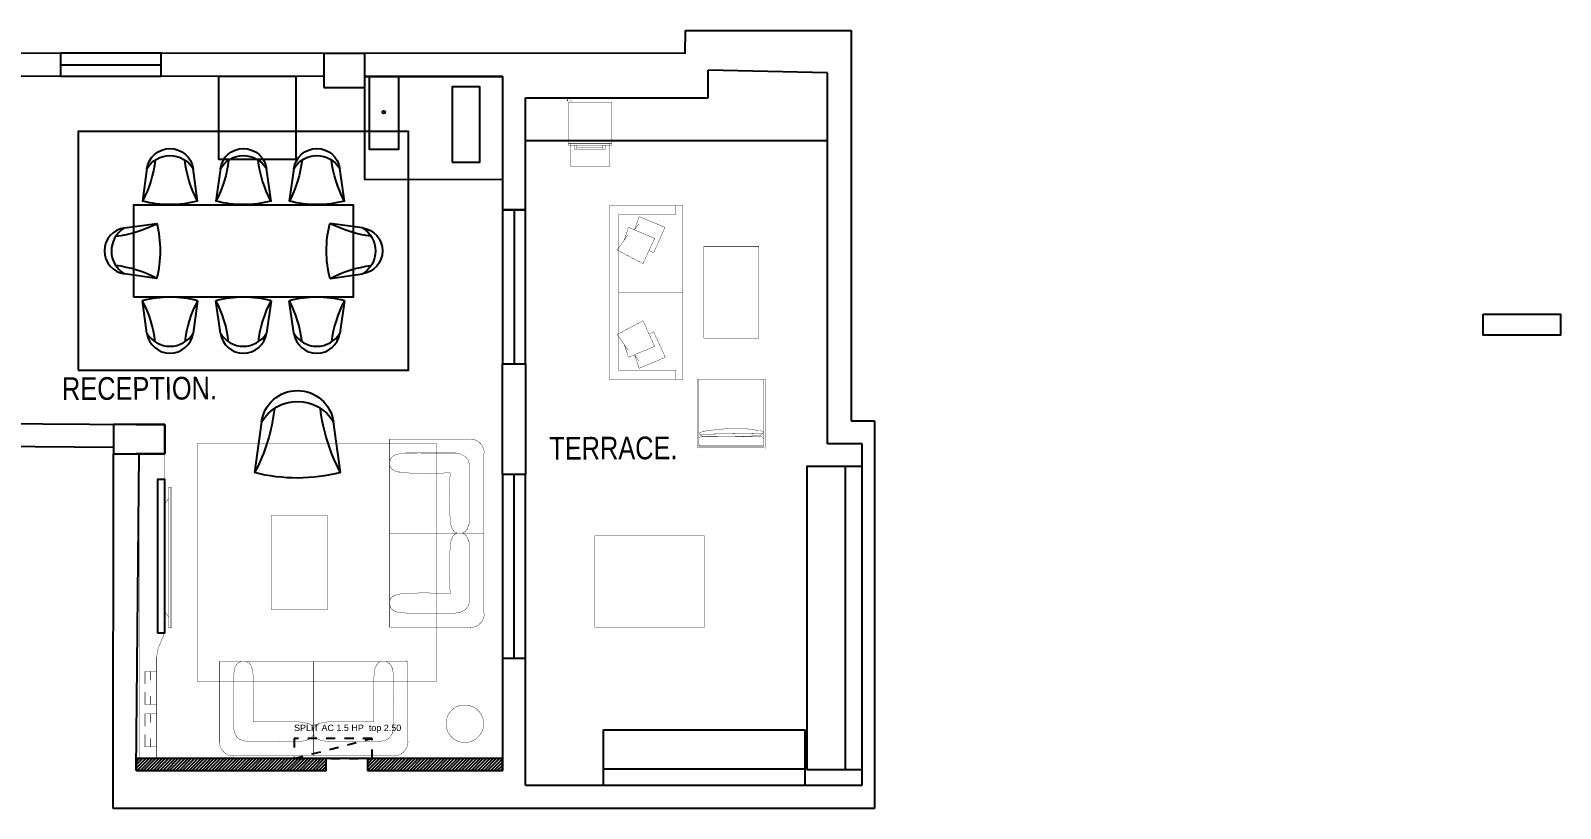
# Model space of a CAD drawing. Header units: metres. Extents: x 190.7 to 223.2, y -121.3 to -111.6.
# Drawn here: x 206.49 to 223.15, y -120.09 to -111.61 of the extents above; entities that cross this region are included whole.
import ezdxf

# ---------------------------------------------------------------- set-up
doc = ezdxf.new("R2010")
doc.units = ezdxf.units.M
doc.header["$LTSCALE"] = 0.4
doc.header["$MEASUREMENT"] = 0
doc.linetypes.add('DASHED2', pattern=[0.375, 0.25, -0.125])
for name, color, linetype in [('1wall', 1, 'Continuous'), ('2furni', 3, 'Continuous'), ('_DIM', 2, 'Continuous'), ('ISLAK', 6, 'Continuous'), ('Windows', 4, 'Continuous')]:
    doc.layers.add(name, color=color, linetype=linetype)
doc.styles.add('HELV', font='HELV')

# ---------------------------------------------------------------- blocks, each defined once
blk = doc.blocks.new('CHAIR1')
for p, q in [((-393, -750), (-329, -287)), ((329, -286), (394, -750))]:
    blk.add_line(p, q)
for centre, radius, start, end in [((0, -332), 332, 7.9072, 172.1612), ((0, -483), 383, 30.9021, 149.1663), ((-1856, 27), 1657, 332.0394, 353.4161), ((1857, 27), 1657, 186.5839, 207.9606), ((0, 770), 1570, 255.502, 284.498)]:
    blk.add_arc(centre, radius, start, end)
blk = doc.blocks.new('sssss')
at = {"layer": '2furni', "const_width": 0.00409}
for points in [[(87.092, 111.489), (87.08, 111.494)], [(87.092, 111.497), (87.084, 111.497)], [(87.092, 111.485), (87.084, 111.485)], [(87.092, 111.482), (87.092, 111.502)], [(87.101, 111.473), (87.57, 111.473)], [(87.101, 111.002), (87.101, 111.473)], [(87.142, 111.473), (87.132, 111.484), (87.125, 111.487), (87.115, 111.489)], [(87.57, 111.473), (87.57, 111.002)], [(87.57, 111.023), (87.101, 111.023)], [(87.122, 111.002), (87.122, 111.023)], [(87.55, 111.023), (87.55, 111.002)], [(87.57, 111.002), (87.101, 111.002)], [(87.122, 111.002), (87.122, 110.772)], [(87.55, 111.002), (87.55, 110.772), (87.122, 110.772)], [(87.163, 110.961), (87.163, 111.002)], [(87.508, 110.961), (87.163, 110.961)], [(87.19, 110.961), (87.19, 111.002)], [(87.476, 110.982), (87.19, 110.982)], [(87.476, 110.961), (87.476, 111.002)], [(87.508, 110.961), (87.508, 111.002)]]:
    blk.add_lwpolyline(points, dxfattribs=at)
blk = doc.blocks.new('2')
at = {"layer": '2furni', "const_width": 0.00398}
for points in [[(229.565, -131.525), (228.767, -131.525), (228.767, -129.63), (229.565, -129.63), (229.565, -131.525)], [(229.489, -129.63), (229.489, -129.727), (228.867, -129.727), (228.867, -131.424), (229.489, -131.424), (229.489, -131.525)], [(229.04, -129.894), (229.088, -129.828)], [(229.091, -129.751), (229.043, -129.888)], [(229.249, -130.144), (229.372, -129.868), (229.091, -129.751)], [(228.851, -130.115), (228.971, -129.948)], [(228.974, -129.868), (228.928, -130.008)], [(229.132, -130.264), (229.26, -129.988), (228.974, -129.868)], [(229.132, -130.264), (228.851, -130.115)], [(229.249, -130.144), (229.195, -130.12)], [(230.396, -130.075), (230.396, -131.075), (229.794, -131.075), (229.794, -130.075), (230.396, -130.075)], [(229.565, -130.577), (228.867, -130.577)], [(229.132, -130.886), (228.851, -131.035)], [(229.132, -130.886), (229.26, -131.164), (228.974, -131.284)], [(229.249, -131.006), (229.376, -131.284), (229.091, -131.404)], [(229.249, -131.006), (229.2, -131.031)], [(228.851, -131.035), (228.971, -131.207)], [(228.974, -131.284), (228.928, -131.144)], [(229.04, -131.255), (229.088, -131.324)], [(229.091, -131.404), (229.043, -131.264)], [(229.722, -131.525), (229.722, -132.262)], [(230.468, -132.262), (230.468, -131.525), (229.722, -131.525)], [(229.742, -131.525), (229.742, -132.25), (230.447, -132.25)], [(230.468, -131.525), (230.447, -131.525), (230.447, -132.25)], [(229.742, -132.23), (229.742, -132.162)], [(229.759, -132.155), (229.752, -132.157), (229.743, -132.163)], [(229.792, -132.093), (229.779, -132.095), (229.757, -132.103), (229.745, -132.11)], [(229.747, -132.108), (229.745, -132.115), (229.752, -132.122)], [(229.752, -132.128), (229.764, -132.135), (229.79, -132.147), (229.805, -132.152)], [(229.754, -132.122), (230.439, -132.11)], [(229.757, -132.15), (230.432, -132.15)], [(230.396, -132.081), (230.247, -132.061), (230.095, -132.058), (229.942, -132.07), (229.79, -132.09)], [(229.805, -132.147), (230.098, -132.15), (230.392, -132.138)], [(230.396, -132.142), (230.412, -132.132), (230.424, -132.125), (230.434, -132.117)], [(230.444, -132.095), (230.427, -132.088), (230.416, -132.085), (230.404, -132.083)], [(230.452, -132.17), (230.447, -132.162), (230.437, -132.155)], [(230.439, -132.108), (230.444, -132.1)], [(230.447, -132.167), (230.447, -132.23)], [(229.722, -132.265), (229.725, -132.274)], [(229.73, -132.27), (230.459, -132.27)], [(229.745, -132.232), (229.749, -132.242), (229.754, -132.247), (229.76, -132.25)], [(230.427, -132.25), (229.762, -132.25)], [(230.429, -132.25), (230.439, -132.247), (230.444, -132.242), (230.447, -132.237)], [(230.462, -132.275), (230.471, -132.27)]]:
    blk.add_lwpolyline(points, dxfattribs=at)
blk = doc.blocks.new('NC_AC_15')
at = {"linetype": 'DASHED2'}
blk.add_line((-0.425, 0), (0.425, 0.22), dxfattribs=at)
blk.add_lwpolyline([(-0.425, 0), (0.425, 0), (0.425, 0.22), (-0.425, 0.22)], close=True, dxfattribs=at)
at = {"style": 'HELV'}
blk.add_text('SPLIT AC 1.5 HP  top 2.50', height=0.07, dxfattribs=at).set_placement((-0.425, 0.3))

msp = doc.modelspace()

# ---------------------------------------------------------------- hatches: boundary and pattern name
at = {"layer": '1wall'}
h = msp.add_hatch(dxfattribs=at)
h.set_pattern_fill('ANSI31', color=1, scale=0.2)
h.paths.add_polyline_path([(207.637, -119.673), (209.707, -119.673), (209.707, -119.543), (207.638, -119.543)])
h = msp.add_hatch(dxfattribs=at)
h.set_pattern_fill('ANSI31', color=1, scale=0.2)
h.paths.add_polyline_path([(210.157, -119.673), (211.627, -119.673), (211.627, -119.543), (210.157, -119.543)])

# ---------------------------------------------------------------- linework, layer by layer
at = {"layer": '1wall', "color": 1}
for p, q in [((213.619, -111.863), (213.62, -111.613)), ((213.62, -111.613), (215.178, -111.613)), ((215.178, -111.613), (215.428, -111.613)), ((215.428, -111.613), (215.428, -115.863)), ((213.619, -111.863), (205.179, -111.859)), ((210.129, -111.862), (209.679, -111.862)), ((209.679, -111.862), (209.679, -112.232)), ((210.129, -112.232), (210.129, -111.862)), ((209.679, -112.112), (205.179, -112.109)), ((211.629, -112.113), (210.129, -112.112)), ((211.629, -112.113), (211.628, -113.805)), ((215.168, -112.073), (213.868, -112.045)), ((213.868, -112.345), (213.868, -112.045)), ((215.168, -116.113), (215.168, -112.073)), ((209.679, -112.232), (210.129, -112.232)), ((211.878, -113.805), (211.878, -112.345)), ((211.878, -112.345), (213.868, -112.345)), ((211.628, -113.565), (211.878, -113.565)), ((211.627, -115.243), (211.877, -115.243)), ((211.627, -116.448), (211.627, -115.243)), ((211.877, -115.243), (211.877, -116.448)), ((202.687, -115.873), (207.637, -115.902)), ((207.947, -115.902), (207.39, -115.902)), ((207.39, -115.902), (207.39, -116.222)), ((207.637, -115.902), (207.947, -115.902)), ((207.947, -115.902), (207.947, -116.222)), ((207.947, -116.222), (207.947, -115.902)), ((215.428, -115.863), (215.681, -115.863)), ((215.681, -115.863), (215.681, -119.833)), ((202.783, -116.118), (207.39, -116.15)), ((215.548, -116.113), (215.168, -116.113)), ((215.547, -119.833), (215.548, -116.113)), ((207.384, -120.086), (207.39, -116.222)), ((207.39, -116.222), (207.947, -116.222)), ((207.637, -119.673), (207.667, -116.222)), ((207.947, -116.222), (207.637, -116.222)), ((211.877, -116.448), (211.627, -116.448)), ((211.627, -118.448), (211.627, -119.673)), ((211.877, -119.833), (211.877, -118.448)), ((207.638, -119.543), (207.637, -119.543)), ((210.157, -119.543), (209.707, -119.543)), ((211.877, -119.833), (215.547, -119.833)), ((215.681, -119.833), (215.681, -120.086)), ((207.634, -120.086), (207.384, -120.086)), ((211.877, -120.086), (207.634, -120.086)), ((215.681, -120.086), (211.877, -120.086))]:
    msp.add_line(p, q, dxfattribs=at)
for points in [[(207.637, -119.673), (209.707, -119.673), (209.707, -119.543), (207.638, -119.543)], [(210.157, -119.673), (211.627, -119.673), (211.627, -119.543), (210.157, -119.543)]]:
    msp.add_lwpolyline(points, close=True, dxfattribs=at)
at = {"layer": '2furni'}
msp.add_line((215.168, -112.814), (211.878, -112.814), dxfattribs=at)
for points in [[(208.535, -112.111), (209.375, -112.111), (209.375, -113.016), (208.535, -113.016)], [(210.129, -112.112), (211.629, -112.114), (211.629, -113.238), (210.129, -113.236)], [(210.179, -112.112), (210.494, -112.112), (210.494, -112.909), (210.179, -112.908)], [(211.079, -113.047), (211.379, -113.047), (211.379, -112.225), (211.079, -112.225)], [(207.005, -115.313), (210.605, -115.313), (210.605, -112.713), (207.005, -112.713)], [(207.605, -114.513), (210.005, -114.513), (210.005, -113.513), (207.605, -113.513)], [(222.315, -114.701), (223.155, -114.701), (223.155, -114.931), (222.315, -114.931)], [(207.87, -118.172), (207.948, -118.172), (207.948, -116.504), (207.87, -116.504)], [(214.945, -119.663), (215.545, -119.663), (215.545, -116.363), (214.945, -116.363)], [(212.725, -119.833), (214.925, -119.833), (214.925, -119.233), (212.725, -119.233)]]:
    msp.add_lwpolyline(points, close=True, dxfattribs=at)
for points, const_width in [([(208.305, -118.707), (210.905, -118.707), (210.905, -116.107), (208.305, -116.107), (208.305, -118.707)], 0.00409), ([(211.271, -116.063), (210.398, -116.063), (210.398, -117.086), (211.424, -117.086), (211.424, -116.214)], 0.00409), ([(211.43, -116.218), (211.43, -116.209), (211.428, -116.194), (211.424, -116.178), (211.419, -116.165), (211.414, -116.151), (211.407, -116.137), (211.399, -116.125), (211.388, -116.113), (211.378, -116.103), (211.366, -116.092), (211.354, -116.086), (211.342, -116.077), (211.328, -116.072), (211.313, -116.067), (211.297, -116.065), (211.282, -116.063), (211.275, -116.063)], 0.00409), ([(207.859, -118.437), (207.859, -119.543), (207.667, -119.543), (207.667, -116.222), (207.947, -116.222)], 0.00409), ([(207.947, -116.222), (207.947, -118.112)], 0.00409), ([(211.227, -116.261), (211.223, -116.252), (211.215, -116.249), (211.206, -116.244), (211.197, -116.24), (211.189, -116.235), (211.182, -116.232), (211.173, -116.228), (211.165, -116.223), (211.156, -116.223), (211.148, -116.22), (211.141, -116.22), (211.132, -116.22), (211.124, -116.22), (211.115, -116.214), (211.106, -116.214), (211.099, -116.214), (211.091, -116.214), (211.082, -116.214), (211.07, -116.214), (211.058, -116.214), (211.045, -116.214), (211.02, -116.214), (211.003, -116.214), (210.991, -116.214), (210.979, -116.214), (210.967, -116.214), (210.955, -116.214), (210.938, -116.214), (210.926, -116.214), (210.914, -116.214), (210.9, -116.214), (210.888, -116.214), (210.879, -116.214), (210.867, -116.214), (210.855, -116.214), (210.843, -116.214), (210.835, -116.214), (210.826, -116.214), (210.814, -116.214), (210.802, -116.214), (210.794, -116.214), (210.785, -116.214), (210.776, -116.214), (210.769, -116.214), (210.761, -116.214), (210.752, -116.214), (210.735, -116.214), (210.728, -116.211), (210.714, -116.211), (210.708, -116.211), (210.699, -116.214), (210.69, -116.214), (210.682, -116.214), (210.673, -116.214), (210.666, -116.214), (210.658, -116.214), (210.649, -116.214), (210.637, -116.214), (210.629, -116.214), (210.62, -116.214), (210.611, -116.214), (210.604, -116.214), (210.596, -116.214), (210.587, -116.214), (210.579, -116.214), (210.57, -116.214), (210.563, -116.22), (210.555, -116.22), (210.546, -116.22), (210.537, -116.22), (210.529, -116.22), (210.522, -116.22), (210.513, -116.223), (210.505, -116.223), (210.496, -116.223), (210.488, -116.228), (210.481, -116.228), (210.472, -116.232), (210.464, -116.232), (210.455, -116.235), (210.446, -116.24), (210.44, -116.244), (210.431, -116.249), (210.426, -116.256), (210.419, -116.261), (210.414, -116.269), (210.41, -116.276), (210.405, -116.285), (210.402, -116.294), (210.402, -116.302), (210.398, -116.311), (210.398, -116.318), (210.398, -116.326), (210.398, -116.335), (210.398, -116.343), (210.402, -116.352), (210.402, -116.359), (210.405, -116.367), (210.41, -116.376), (210.414, -116.385), (210.422, -116.388), (210.431, -116.397), (210.44, -116.4), (210.446, -116.405), (210.455, -116.409), (210.464, -116.414), (210.472, -116.417), (210.481, -116.417), (210.488, -116.421), (210.496, -116.421), (210.505, -116.421), (210.513, -116.426), (210.522, -116.426), (210.529, -116.426), (210.537, -116.426), (210.546, -116.429), (210.555, -116.429), (210.563, -116.429), (210.57, -116.429), (210.579, -116.429), (210.587, -116.429), (210.596, -116.429), (210.604, -116.429), (210.611, -116.434), (210.62, -116.434), (210.629, -116.434), (210.637, -116.434), (210.649, -116.434), (210.658, -116.434), (210.666, -116.434), (210.673, -116.434), (210.682, -116.434), (210.69, -116.434), (210.699, -116.434), (210.708, -116.434), (210.72, -116.434), (210.728, -116.434), (210.74, -116.434), (210.749, -116.438), (210.761, -116.438), (210.773, -116.438), (210.782, -116.438), (210.794, -116.438), (210.802, -116.434), (210.811, -116.434), (210.818, -116.434), (210.826, -116.434), (210.838, -116.434), (210.847, -116.434), (210.855, -116.434), (210.867, -116.434), (210.879, -116.434), (210.888, -116.434), (210.897, -116.434), (210.909, -116.434), (210.921, -116.434), (210.929, -116.434), (210.941, -116.434), (210.955, -116.434), (210.967, -116.434), (210.976, -116.434), (210.988, -116.434), (210.996, -116.429), (211.008, -116.429), (211.017, -116.429), (211.029, -116.429), (211.038, -116.429), (211.05, -116.429), (211.058, -116.429), (211.058, -116.438), (211.058, -116.45), (211.058, -116.459), (211.058, -116.467), (211.053, -116.479), (211.053, -116.488), (211.053, -116.5), (211.053, -116.508), (211.053, -116.52), (211.053, -116.532), (211.053, -116.541), (211.053, -116.553), (211.053, -116.565), (211.053, -116.579), (211.053, -116.591), (211.053, -116.603), (211.053, -116.615), (211.05, -116.627), (211.05, -116.636), (211.05, -116.644), (211.05, -116.656), (211.05, -116.665), (211.05, -116.673), (211.05, -116.682), (211.05, -116.689), (211.05, -116.697), (211.05, -116.706), (211.05, -116.715), (211.05, -116.723), (211.05, -116.735), (211.05, -116.747), (211.05, -116.756), (211.05, -116.768), (211.05, -116.78), (211.05, -116.789), (211.053, -116.801), (211.053, -116.809), (211.053, -116.818), (211.053, -116.83), (211.053, -116.838), (211.053, -116.847), (211.053, -116.854), (211.053, -116.862), (211.053, -116.871), (211.053, -116.88), (211.053, -116.888), (211.053, -116.895), (211.058, -116.904), (211.058, -116.912), (211.058, -116.921), (211.058, -116.929), (211.058, -116.936), (211.058, -116.945), (211.062, -116.954), (211.062, -116.962), (211.062, -116.971), (211.062, -116.978), (211.065, -116.986), (211.065, -116.995), (211.065, -117.003), (211.07, -117.012), (211.074, -117.019), (211.074, -117.027), (211.079, -117.036), (211.082, -117.045), (211.086, -117.053), (211.094, -117.06), (211.099, -117.069), (211.106, -117.074), (211.115, -117.077), (211.124, -117.081), (211.132, -117.086), (211.141, -117.086), (211.148, -117.089), (211.156, -117.089), (211.165, -117.089), (211.173, -117.089), (211.182, -117.086), (211.189, -117.086), (211.197, -117.081), (211.206, -117.081), (211.215, -117.074), (211.223, -117.069), (211.23, -117.06), (211.235, -117.053), (211.244, -117.045), (211.247, -117.036), (211.251, -117.027), (211.251, -117.019), (211.256, -117.012), (211.259, -117.003), (211.259, -116.995), (211.264, -116.986), (211.264, -116.978), (211.264, -116.971), (211.268, -116.962), (211.268, -116.954), (211.268, -116.945), (211.268, -116.936), (211.268, -116.929), (211.268, -116.921), (211.268, -116.912), (211.271, -116.904), (211.271, -116.895), (211.271, -116.888), (211.271, -116.88), (211.271, -116.871), (211.271, -116.862), (211.271, -116.854), (211.271, -116.847), (211.271, -116.838), (211.271, -116.83), (211.271, -116.818), (211.271, -116.809), (211.271, -116.801), (211.271, -116.792), (211.271, -116.78), (211.271, -116.771), (211.271, -116.759), (211.271, -116.747), (211.271, -116.739), (211.271, -116.727), (211.271, -116.718), (211.271, -116.709), (211.271, -116.703), (211.271, -116.694), (211.271, -116.682), (211.271, -116.673), (211.271, -116.665), (211.271, -116.653), (211.271, -116.641), (211.271, -116.627), (211.271, -116.615), (211.271, -116.603), (211.271, -116.591), (211.271, -116.579), (211.271, -116.565), (211.271, -116.553), (211.271, -116.544), (211.271, -116.532), (211.271, -116.52), (211.271, -116.508), (211.271, -116.496), (211.271, -116.479), (211.271, -116.467), (211.271, -116.441), (211.271, -116.429), (211.271, -116.414), (211.271, -116.405), (211.271, -116.397), (211.271, -116.388), (211.271, -116.38), (211.268, -116.373), (211.268, -116.364), (211.268, -116.355), (211.268, -116.347), (211.264, -116.338), (211.264, -116.331), (211.264, -116.323), (211.259, -116.314), (211.256, -116.306), (211.256, -116.297), (211.251, -116.29), (211.247, -116.281), (211.239, -116.276), (211.235, -116.269), (211.23, -116.261)], 0.00409), ([(208.009, -118.119), (208.009, -116.586), (208.021, -116.586), (208.021, -118.119), (207.988, -118.119), (207.988, -116.586), (207.988, -116.71), (207.947, -116.772), (207.947, -117.939), (207.988, -118.001)], 0.00409), ([(207.988, -116.586), (208.009, -116.586)], 0.00409), ([(209.721, -116.896), (209.721, -117.918), (209.106, -117.918), (209.106, -116.896), (209.721, -116.896)], 0.00409), ([(211.271, -118.112), (210.398, -118.112), (210.398, -117.086), (211.424, -117.086), (211.424, -117.961)], 0.00409), ([(211.227, -117.914), (211.223, -117.923), (211.215, -117.926), (211.206, -117.932), (211.197, -117.935), (211.189, -117.94), (211.182, -117.944), (211.173, -117.947), (211.165, -117.947), (211.156, -117.952), (211.148, -117.952), (211.141, -117.956), (211.132, -117.956), (211.124, -117.956), (211.115, -117.961), (211.106, -117.961), (211.099, -117.961), (211.091, -117.961), (211.082, -117.961), (211.07, -117.961), (211.058, -117.961), (211.045, -117.961), (211.02, -117.961), (211.003, -117.961), (210.991, -117.961), (210.979, -117.961), (210.967, -117.961), (210.955, -117.961), (210.938, -117.961), (210.926, -117.961), (210.914, -117.961), (210.9, -117.961), (210.888, -117.961), (210.879, -117.961), (210.867, -117.961), (210.855, -117.961), (210.843, -117.961), (210.835, -117.961), (210.826, -117.961), (210.814, -117.961), (210.802, -117.961), (210.794, -117.961), (210.785, -117.961), (210.776, -117.961), (210.769, -117.961), (210.761, -117.961), (210.752, -117.961), (210.735, -117.961), (210.728, -117.961), (210.714, -117.961), (210.708, -117.961), (210.699, -117.961), (210.69, -117.961), (210.682, -117.961), (210.673, -117.961), (210.666, -117.961), (210.658, -117.961), (210.649, -117.961), (210.637, -117.961), (210.629, -117.961), (210.62, -117.961), (210.611, -117.961), (210.604, -117.961), (210.596, -117.961), (210.587, -117.961), (210.579, -117.961), (210.57, -117.956), (210.563, -117.956), (210.555, -117.956), (210.546, -117.956), (210.537, -117.956), (210.529, -117.956), (210.522, -117.956), (210.513, -117.952), (210.505, -117.952), (210.496, -117.952), (210.488, -117.947), (210.481, -117.947), (210.472, -117.944), (210.464, -117.944), (210.455, -117.94), (210.446, -117.935), (210.44, -117.932), (210.431, -117.923), (210.422, -117.919), (210.419, -117.911), (210.414, -117.902), (210.405, -117.894), (210.405, -117.885), (210.402, -117.878), (210.402, -117.87), (210.398, -117.861), (210.398, -117.852), (210.398, -117.844), (210.398, -117.837), (210.398, -117.828), (210.402, -117.82), (210.402, -117.811), (210.405, -117.803), (210.414, -117.796), (210.419, -117.787), (210.426, -117.782), (210.434, -117.779), (210.44, -117.77), (210.446, -117.77), (210.455, -117.766), (210.464, -117.761), (210.472, -117.758), (210.481, -117.758), (210.488, -117.754), (210.496, -117.754), (210.505, -117.754), (210.513, -117.749), (210.522, -117.749), (210.529, -117.749), (210.537, -117.749), (210.546, -117.746), (210.555, -117.746), (210.563, -117.746), (210.57, -117.746), (210.579, -117.746), (210.587, -117.746), (210.596, -117.746), (210.604, -117.741), (210.611, -117.741), (210.62, -117.741), (210.629, -117.741), (210.637, -117.741), (210.649, -117.741), (210.658, -117.741), (210.666, -117.741), (210.673, -117.741), (210.682, -117.741), (210.69, -117.741), (210.699, -117.741), (210.708, -117.741), (210.72, -117.737), (210.728, -117.737), (210.74, -117.737), (210.749, -117.737), (210.761, -117.737), (210.773, -117.737), (210.782, -117.737), (210.794, -117.737), (210.802, -117.737), (210.811, -117.737), (210.818, -117.737), (210.826, -117.737), (210.838, -117.741), (210.847, -117.741), (210.855, -117.741), (210.867, -117.741), (210.879, -117.741), (210.888, -117.741), (210.897, -117.741), (210.909, -117.741), (210.921, -117.741), (210.929, -117.741), (210.941, -117.741), (210.955, -117.741), (210.967, -117.741), (210.976, -117.741), (210.988, -117.741), (210.996, -117.741), (211.008, -117.746), (211.017, -117.746), (211.029, -117.746), (211.038, -117.746), (211.05, -117.746), (211.058, -117.746), (211.058, -117.737), (211.058, -117.725), (211.058, -117.717), (211.058, -117.708), (211.053, -117.696), (211.053, -117.687), (211.053, -117.675), (211.053, -117.667), (211.053, -117.655), (211.053, -117.643), (211.053, -117.634), (211.053, -117.622), (211.053, -117.61), (211.053, -117.596), (211.053, -117.584), (211.053, -117.572), (211.053, -117.56), (211.05, -117.548), (211.05, -117.534), (211.05, -117.528), (211.05, -117.519), (211.05, -117.51), (211.05, -117.502), (211.05, -117.493), (211.05, -117.486), (211.05, -117.478), (211.05, -117.469), (211.05, -117.461), (211.05, -117.452), (211.05, -117.44), (211.05, -117.428), (211.05, -117.416), (211.05, -117.407), (211.05, -117.395), (211.05, -117.387), (211.05, -117.378), (211.053, -117.369), (211.053, -117.363), (211.053, -117.354), (211.053, -117.345), (211.053, -117.337), (211.053, -117.328), (211.053, -117.321), (211.053, -117.313), (211.053, -117.304), (211.053, -117.296), (211.053, -117.287), (211.053, -117.28), (211.058, -117.271), (211.058, -117.263), (211.058, -117.254), (211.058, -117.246), (211.058, -117.239), (211.058, -117.23), (211.062, -117.222), (211.062, -117.213), (211.062, -117.204), (211.062, -117.198), (211.065, -117.189), (211.065, -117.18), (211.065, -117.172), (211.07, -117.163), (211.074, -117.156), (211.074, -117.148), (211.079, -117.139), (211.082, -117.131), (211.086, -117.122), (211.091, -117.115), (211.099, -117.11), (211.103, -117.101), (211.112, -117.098), (211.12, -117.094), (211.127, -117.089), (211.136, -117.089), (211.144, -117.089), (211.153, -117.086), (211.161, -117.086), (211.168, -117.086), (211.177, -117.086), (211.185, -117.089), (211.194, -117.089), (211.203, -117.094), (211.209, -117.098), (211.218, -117.101), (211.227, -117.11), (211.235, -117.118), (211.239, -117.127), (211.244, -117.136), (211.247, -117.143), (211.251, -117.151), (211.256, -117.16), (211.259, -117.168), (211.259, -117.177), (211.264, -117.184), (211.264, -117.192), (211.264, -117.201), (211.264, -117.21), (211.268, -117.218), (211.268, -117.225), (211.268, -117.234), (211.268, -117.242), (211.268, -117.251), (211.268, -117.259), (211.268, -117.266), (211.271, -117.275), (211.271, -117.284), (211.271, -117.292), (211.271, -117.301), (211.271, -117.308), (211.271, -117.316), (211.271, -117.328), (211.271, -117.337), (211.271, -117.345), (211.271, -117.354), (211.271, -117.363), (211.271, -117.369), (211.271, -117.378), (211.271, -117.387), (211.271, -117.395), (211.271, -117.404), (211.271, -117.416), (211.271, -117.424), (211.271, -117.437), (211.271, -117.449), (211.271, -117.457), (211.271, -117.466), (211.271, -117.473), (211.271, -117.481), (211.271, -117.493), (211.271, -117.502), (211.271, -117.51), (211.271, -117.522), (211.271, -117.534), (211.271, -117.548), (211.271, -117.56), (211.271, -117.572), (211.271, -117.584), (211.271, -117.596), (211.271, -117.61), (211.271, -117.622), (211.271, -117.631), (211.271, -117.643), (211.271, -117.655), (211.271, -117.667), (211.271, -117.679), (211.271, -117.693), (211.271, -117.708), (211.271, -117.734), (211.271, -117.746), (211.271, -117.761), (211.271, -117.77), (211.271, -117.779), (211.271, -117.787), (211.271, -117.796), (211.268, -117.803), (211.268, -117.811), (211.268, -117.82), (211.268, -117.828), (211.264, -117.837), (211.264, -117.844), (211.264, -117.852), (211.259, -117.861), (211.256, -117.87), (211.256, -117.878), (211.251, -117.885), (211.247, -117.894), (211.239, -117.899), (211.235, -117.906), (211.23, -117.914)], 0.00409), ([(212.633, -117.118), (212.633, -118.113), (213.828, -118.113), (213.828, -117.118), (212.633, -117.118)], 0.00398), ([(211.275, -118.117), (211.282, -118.117), (211.297, -118.115), (211.313, -118.112), (211.328, -118.107), (211.342, -118.102), (211.354, -118.095), (211.366, -118.086), (211.378, -118.076), (211.388, -118.066), (211.399, -118.055), (211.407, -118.041), (211.414, -118.029), (211.419, -118.016), (211.424, -118), (211.428, -117.986), (211.43, -117.969), (211.43, -117.962)], 0.00409), ([(207.92, -118.24), (207.926, -118.226), (207.937, -118.195), (207.944, -118.162), (207.947, -118.13), (207.947, -118.114)], 0.00409), ([(207.887, -118.314), (207.88, -118.329), (207.871, -118.36), (207.865, -118.391), (207.861, -118.424), (207.859, -118.439)], 0.00409), ([(207.918, -118.24), (207.889, -118.314)], 0.00409), ([(208.542, -119.357), (208.542, -118.487), (209.57, -118.487), (209.57, -119.51), (208.695, -119.51)], 0.00409), ([(208.741, -119.312), (208.733, -119.309), (208.728, -119.3), (208.724, -119.292), (208.721, -119.283), (208.716, -119.274), (208.712, -119.267), (208.707, -119.259), (208.704, -119.25), (208.704, -119.242), (208.704, -119.233), (208.7, -119.226), (208.7, -119.218), (208.7, -119.209), (208.7, -119.2), (208.695, -119.192), (208.695, -119.185), (208.695, -119.176), (208.695, -119.168), (208.695, -119.159), (208.695, -119.144), (208.695, -119.13), (208.695, -119.106), (208.695, -119.094), (208.695, -119.077), (208.695, -119.065), (208.695, -119.053), (208.695, -119.041), (208.695, -119.027), (208.695, -119.02), (208.695, -119.006), (208.695, -118.999), (208.695, -118.986), (208.695, -118.974), (208.695, -118.961), (208.695, -118.949), (208.695, -118.937), (208.695, -118.924), (208.695, -118.912), (208.695, -118.9), (208.695, -118.891), (208.695, -118.882), (208.695, -118.87), (208.695, -118.862), (208.695, -118.855), (208.695, -118.846), (208.695, -118.838), (208.695, -118.826), (208.695, -118.814), (208.695, -118.8), (208.695, -118.793), (208.695, -118.779), (208.695, -118.772), (208.695, -118.764), (208.695, -118.755), (208.695, -118.747), (208.695, -118.738), (208.695, -118.731), (208.695, -118.717), (208.695, -118.711), (208.695, -118.702), (208.695, -118.693), (208.695, -118.685), (208.695, -118.676), (208.695, -118.669), (208.7, -118.661), (208.7, -118.652), (208.7, -118.644), (208.7, -118.635), (208.7, -118.628), (208.7, -118.619), (208.7, -118.611), (208.704, -118.602), (208.704, -118.594), (208.704, -118.587), (208.707, -118.578), (208.707, -118.57), (208.712, -118.561), (208.712, -118.552), (208.716, -118.546), (208.721, -118.537), (208.724, -118.528), (208.728, -118.52), (208.736, -118.516), (208.741, -118.508), (208.748, -118.504), (208.753, -118.496), (208.762, -118.496), (208.769, -118.491), (208.777, -118.487), (208.786, -118.487), (208.795, -118.487), (208.803, -118.484), (208.81, -118.484), (208.819, -118.484), (208.827, -118.487), (208.836, -118.487), (208.844, -118.491), (208.851, -118.496), (208.86, -118.499), (208.869, -118.504), (208.872, -118.511), (208.881, -118.52), (208.886, -118.528), (208.889, -118.537), (208.893, -118.546), (208.893, -118.552), (208.898, -118.561), (208.901, -118.57), (208.901, -118.578), (208.901, -118.587), (208.906, -118.594), (208.906, -118.602), (208.906, -118.611), (208.906, -118.619), (208.91, -118.628), (208.91, -118.635), (208.91, -118.644), (208.91, -118.652), (208.91, -118.661), (208.91, -118.669), (208.91, -118.676), (208.913, -118.685), (208.913, -118.693), (208.913, -118.702), (208.913, -118.711), (208.913, -118.717), (208.913, -118.726), (208.913, -118.735), (208.913, -118.747), (208.913, -118.755), (208.913, -118.764), (208.913, -118.772), (208.913, -118.779), (208.918, -118.788), (208.918, -118.8), (208.918, -118.817), (208.918, -118.826), (208.918, -118.838), (208.918, -118.846), (208.918, -118.858), (208.918, -118.867), (208.918, -118.876), (208.918, -118.882), (208.918, -118.891), (208.918, -118.9), (208.918, -118.908), (208.918, -118.917), (208.918, -118.924), (208.918, -118.937), (208.918, -118.944), (208.913, -118.953), (208.913, -118.965), (208.913, -118.979), (208.913, -118.991), (208.913, -119.003), (208.913, -119.015), (208.913, -119.027), (208.913, -119.041), (208.913, -119.047), (208.913, -119.061), (208.913, -119.068), (208.913, -119.082), (208.913, -119.094), (208.91, -119.102), (208.91, -119.109), (208.91, -119.123), (208.91, -119.13), (208.91, -119.144), (208.918, -119.144), (208.93, -119.144), (208.939, -119.144), (208.948, -119.144), (208.96, -119.144), (208.968, -119.144), (208.98, -119.144), (208.989, -119.139), (209.001, -119.139), (209.01, -119.139), (209.022, -119.139), (209.034, -119.139), (209.046, -119.139), (209.054, -119.139), (209.066, -119.139), (209.078, -119.139), (209.087, -119.139), (209.095, -119.139), (209.107, -119.139), (209.12, -119.139), (209.128, -119.139), (209.137, -119.139), (209.149, -119.139), (209.157, -119.139), (209.166, -119.139), (209.174, -119.139), (209.181, -119.139), (209.19, -119.139), (209.202, -119.139), (209.219, -119.139), (209.228, -119.139), (209.24, -119.139), (209.248, -119.139), (209.257, -119.139), (209.264, -119.139), (209.278, -119.139), (209.285, -119.139), (209.293, -119.139), (209.302, -119.139), (209.31, -119.139), (209.319, -119.139), (209.326, -119.139), (209.334, -119.139), (209.343, -119.139), (209.352, -119.139), (209.36, -119.144), (209.367, -119.144), (209.376, -119.144), (209.384, -119.144), (209.393, -119.144), (209.401, -119.144), (209.408, -119.144), (209.417, -119.144), (209.425, -119.147), (209.434, -119.147), (209.443, -119.147), (209.449, -119.147), (209.458, -119.151), (209.467, -119.151), (209.475, -119.151), (209.484, -119.156), (209.491, -119.156), (209.499, -119.159), (209.508, -119.159), (209.517, -119.164), (209.525, -119.168), (209.532, -119.171), (209.541, -119.18), (209.549, -119.185), (209.553, -119.192), (209.558, -119.2), (209.561, -119.209), (209.566, -119.218), (209.566, -119.226), (209.57, -119.233), (209.57, -119.242), (209.57, -119.25), (209.57, -119.259), (209.57, -119.267), (209.566, -119.274), (209.566, -119.283), (209.561, -119.292), (209.558, -119.3), (209.553, -119.309), (209.546, -119.312), (209.541, -119.321), (209.532, -119.324), (209.525, -119.329), (209.517, -119.333), (209.508, -119.336), (209.499, -119.341), (209.491, -119.345), (209.484, -119.345), (209.475, -119.35), (209.467, -119.35), (209.458, -119.35), (209.449, -119.353), (209.443, -119.353), (209.434, -119.353), (209.425, -119.353), (209.417, -119.353), (209.408, -119.353), (209.401, -119.357), (209.393, -119.357), (209.384, -119.357), (209.376, -119.357), (209.367, -119.357), (209.36, -119.357), (209.352, -119.357), (209.343, -119.357), (209.334, -119.357), (209.322, -119.357), (209.31, -119.357), (209.302, -119.357), (209.293, -119.357), (209.285, -119.362), (209.278, -119.362), (209.269, -119.362), (209.26, -119.362), (209.252, -119.362), (209.24, -119.362), (209.231, -119.362), (209.219, -119.362), (209.207, -119.362), (209.199, -119.362), (209.19, -119.357), (209.181, -119.357), (209.174, -119.357), (209.166, -119.357), (209.157, -119.357), (209.145, -119.357), (209.133, -119.357), (209.125, -119.357), (209.116, -119.357), (209.104, -119.357), (209.092, -119.357), (209.078, -119.357), (209.071, -119.357), (209.058, -119.357), (209.046, -119.357), (209.034, -119.357), (209.013, -119.357), (209.001, -119.357), (208.989, -119.357), (208.975, -119.357), (208.963, -119.357), (208.948, -119.357), (208.922, -119.357), (208.91, -119.357), (208.898, -119.357), (208.889, -119.357), (208.881, -119.357), (208.872, -119.357), (208.865, -119.357), (208.857, -119.357), (208.848, -119.357), (208.839, -119.353), (208.831, -119.353), (208.824, -119.353), (208.815, -119.35), (208.807, -119.35), (208.798, -119.345), (208.79, -119.345), (208.783, -119.341), (208.774, -119.336), (208.765, -119.333), (208.757, -119.329), (208.748, -119.321), (208.741, -119.316)], 0.00409), ([(210.395, -119.312), (210.403, -119.309), (210.407, -119.3), (210.412, -119.292), (210.419, -119.283), (210.424, -119.274), (210.427, -119.267), (210.427, -119.259), (210.433, -119.25), (210.433, -119.242), (210.436, -119.233), (210.436, -119.226), (210.436, -119.218), (210.439, -119.209), (210.439, -119.2), (210.439, -119.192), (210.439, -119.185), (210.439, -119.176), (210.439, -119.168), (210.439, -119.159), (210.439, -119.144), (210.439, -119.13), (210.439, -119.106), (210.439, -119.094), (210.439, -119.077), (210.439, -119.065), (210.439, -119.053), (210.439, -119.041), (210.439, -119.027), (210.439, -119.02), (210.439, -119.006), (210.439, -118.999), (210.439, -118.986), (210.439, -118.974), (210.439, -118.961), (210.439, -118.949), (210.439, -118.937), (210.439, -118.924), (210.439, -118.912), (210.439, -118.9), (210.445, -118.891), (210.445, -118.882), (210.445, -118.87), (210.445, -118.862), (210.445, -118.855), (210.445, -118.846), (210.445, -118.838), (210.445, -118.826), (210.445, -118.814), (210.445, -118.8), (210.445, -118.793), (210.445, -118.779), (210.445, -118.772), (210.445, -118.764), (210.445, -118.755), (210.445, -118.747), (210.439, -118.738), (210.439, -118.731), (210.439, -118.717), (210.439, -118.711), (210.439, -118.702), (210.439, -118.693), (210.439, -118.685), (210.439, -118.676), (210.439, -118.669), (210.439, -118.661), (210.439, -118.652), (210.436, -118.644), (210.436, -118.635), (210.436, -118.628), (210.436, -118.619), (210.436, -118.611), (210.436, -118.602), (210.433, -118.594), (210.433, -118.587), (210.433, -118.578), (210.427, -118.57), (210.427, -118.561), (210.424, -118.552), (210.419, -118.546), (210.415, -118.537), (210.412, -118.528), (210.407, -118.52), (210.398, -118.511), (210.395, -118.504), (210.386, -118.504), (210.383, -118.496), (210.374, -118.496), (210.366, -118.491), (210.357, -118.487), (210.35, -118.487), (210.342, -118.487), (210.333, -118.484), (210.324, -118.484), (210.316, -118.484), (210.309, -118.487), (210.3, -118.487), (210.292, -118.491), (210.283, -118.496), (210.274, -118.499), (210.268, -118.508), (210.262, -118.516), (210.254, -118.52), (210.254, -118.528), (210.25, -118.537), (210.247, -118.546), (210.242, -118.552), (210.238, -118.561), (210.238, -118.57), (210.233, -118.578), (210.233, -118.587), (210.233, -118.594), (210.23, -118.602), (210.23, -118.611), (210.23, -118.619), (210.23, -118.628), (210.23, -118.635), (210.226, -118.644), (210.226, -118.652), (210.226, -118.661), (210.226, -118.669), (210.226, -118.676), (210.226, -118.685), (210.226, -118.693), (210.226, -118.702), (210.221, -118.711), (210.221, -118.717), (210.221, -118.726), (210.221, -118.735), (210.221, -118.747), (210.221, -118.755), (210.221, -118.764), (210.221, -118.772), (210.221, -118.779), (210.221, -118.788), (210.221, -118.8), (210.221, -118.817), (210.221, -118.826), (210.221, -118.838), (210.221, -118.846), (210.221, -118.858), (210.221, -118.867), (210.221, -118.876), (210.221, -118.882), (210.221, -118.891), (210.221, -118.9), (210.221, -118.908), (210.221, -118.917), (210.221, -118.924), (210.221, -118.937), (210.221, -118.944), (210.221, -118.953), (210.221, -118.965), (210.221, -118.979), (210.221, -118.991), (210.221, -119.003), (210.221, -119.015), (210.221, -119.027), (210.221, -119.041), (210.221, -119.047), (210.221, -119.061), (210.226, -119.068), (210.226, -119.082), (210.226, -119.094), (210.226, -119.102), (210.226, -119.109), (210.226, -119.123), (210.226, -119.13), (210.226, -119.144), (210.213, -119.144), (210.206, -119.144), (210.197, -119.144), (210.185, -119.144), (210.177, -119.144), (210.164, -119.144), (210.156, -119.144), (210.144, -119.139), (210.135, -119.139), (210.123, -119.139), (210.11, -119.139), (210.103, -119.139), (210.089, -119.139), (210.077, -119.139), (210.065, -119.139), (210.053, -119.139), (210.041, -119.139), (210.032, -119.139), (210.024, -119.139), (210.012, -119.139), (210, -119.139), (209.991, -119.139), (209.982, -119.139), (209.974, -119.139), (209.965, -119.139), (209.958, -119.139), (209.95, -119.139), (209.941, -119.139), (209.929, -119.139), (209.92, -119.139), (209.908, -119.139), (209.9, -119.139), (209.888, -119.139), (209.879, -119.139), (209.871, -119.139), (209.862, -119.139), (209.855, -119.139), (209.847, -119.139), (209.838, -119.139), (209.829, -119.139), (209.821, -119.139), (209.809, -119.139), (209.8, -119.139), (209.793, -119.139), (209.785, -119.139), (209.776, -119.144), (209.767, -119.144), (209.759, -119.144), (209.752, -119.144), (209.743, -119.144), (209.735, -119.144), (209.726, -119.144), (209.718, -119.144), (209.711, -119.147), (209.702, -119.147), (209.694, -119.147), (209.685, -119.147), (209.676, -119.151), (209.669, -119.151), (209.661, -119.151), (209.652, -119.156), (209.644, -119.156), (209.635, -119.159), (209.628, -119.159), (209.62, -119.164), (209.611, -119.168), (209.602, -119.171), (209.599, -119.18), (209.59, -119.185), (209.587, -119.192), (209.578, -119.197), (209.578, -119.206), (209.573, -119.212), (209.57, -119.221), (209.57, -119.23), (209.566, -119.238), (209.566, -119.247), (209.566, -119.254), (209.57, -119.262), (209.57, -119.271), (209.57, -119.28), (209.573, -119.288), (209.578, -119.295), (209.582, -119.303), (209.59, -119.312), (209.599, -119.321), (209.608, -119.324), (209.615, -119.329), (209.623, -119.336), (209.632, -119.336), (209.64, -119.341), (209.649, -119.345), (209.656, -119.345), (209.664, -119.35), (209.673, -119.35), (209.682, -119.35), (209.69, -119.353), (209.697, -119.353), (209.706, -119.353), (209.714, -119.353), (209.723, -119.353), (209.731, -119.353), (209.738, -119.357), (209.747, -119.357), (209.755, -119.357), (209.764, -119.357), (209.773, -119.357), (209.78, -119.357), (209.788, -119.357), (209.797, -119.357), (209.809, -119.357), (209.821, -119.357), (209.829, -119.357), (209.838, -119.357), (209.847, -119.362), (209.855, -119.362), (209.862, -119.362), (209.871, -119.362), (209.883, -119.362), (209.896, -119.362), (209.908, -119.362), (209.917, -119.362), (209.924, -119.362), (209.932, -119.362), (209.941, -119.362), (209.95, -119.357), (209.958, -119.357), (209.965, -119.357), (209.974, -119.357), (209.986, -119.357), (209.994, -119.357), (210.003, -119.357), (210.015, -119.357), (210.027, -119.357), (210.041, -119.357), (210.053, -119.357), (210.065, -119.357), (210.077, -119.357), (210.089, -119.357), (210.097, -119.357), (210.11, -119.357), (210.123, -119.357), (210.135, -119.357), (210.147, -119.357), (210.159, -119.357), (210.177, -119.357), (210.189, -119.357), (210.213, -119.357), (210.23, -119.357), (210.242, -119.357), (210.25, -119.357), (210.259, -119.357), (210.268, -119.357), (210.274, -119.357), (210.283, -119.357), (210.292, -119.353), (210.3, -119.353), (210.309, -119.353), (210.316, -119.353), (210.324, -119.35), (210.333, -119.35), (210.342, -119.345), (210.35, -119.345), (210.357, -119.341), (210.366, -119.336), (210.374, -119.333), (210.383, -119.329), (210.386, -119.321), (210.395, -119.316)], 0.00409), ([(210.592, -119.357), (210.592, -118.487), (209.57, -118.487), (209.57, -119.51), (210.439, -119.51)], 0.00409), ([(210.584, -118.47), (210.584, -118.487)], 0.00409), ([(207.859, -118.594), (207.732, -118.594), (207.732, -118.731)], 0.00409), ([(207.794, -118.594), (207.794, -118.69)], 0.00409), ([(207.732, -118.817), (207.732, -118.953), (207.859, -118.953)], 0.00409), ([(207.794, -118.862), (207.794, -118.953)], 0.00409), ([(211.216, -119.367), (211.228, -119.367), (211.249, -119.365), (211.268, -119.362), (211.287, -119.355), (211.306, -119.348), (211.323, -119.338), (211.34, -119.327), (211.354, -119.315), (211.367, -119.302), (211.381, -119.286), (211.392, -119.269), (211.402, -119.252), (211.409, -119.233), (211.416, -119.214), (211.419, -119.195), (211.421, -119.174), (211.421, -119.164), (211.421, -119.152), (211.419, -119.131), (211.416, -119.112), (211.409, -119.094), (211.402, -119.075), (211.392, -119.057), (211.381, -119.04), (211.367, -119.026), (211.354, -119.013), (211.34, -118.999), (211.323, -118.989), (211.306, -118.978), (211.287, -118.972), (211.268, -118.965), (211.249, -118.961), (211.228, -118.96), (211.216, -118.96), (211.206, -118.96), (211.185, -118.961), (211.166, -118.965), (211.147, -118.972), (211.129, -118.978), (211.111, -118.989), (211.094, -118.999), (211.079, -119.013), (211.065, -119.026), (211.053, -119.04), (211.043, -119.057), (211.032, -119.075), (211.025, -119.094), (211.019, -119.112), (211.015, -119.131), (211.013, -119.152), (211.013, -119.164), (211.013, -119.174), (211.015, -119.195), (211.019, -119.214), (211.025, -119.233), (211.032, -119.252), (211.043, -119.269), (211.053, -119.286), (211.065, -119.302), (211.079, -119.315), (211.094, -119.327), (211.111, -119.338), (211.129, -119.348), (211.147, -119.355), (211.166, -119.362), (211.185, -119.365), (211.206, -119.367), (211.216, -119.367)], 0.00409), ([(207.859, -119.056), (207.732, -119.056), (207.732, -119.192)], 0.00409), ([(207.794, -119.056), (207.794, -119.151)], 0.00409), ([(207.732, -119.28), (207.732, -119.415), (207.859, -119.415)], 0.00409), ([(207.794, -119.321), (207.794, -119.415)], 0.00409), ([(208.542, -119.36), (208.542, -119.367), (208.544, -119.383), (208.547, -119.398), (208.552, -119.414), (208.558, -119.427), (208.564, -119.439), (208.573, -119.451), (208.583, -119.463), (208.594, -119.474), (208.606, -119.484), (208.618, -119.493), (208.63, -119.499), (208.643, -119.505), (208.659, -119.51), (208.674, -119.513), (208.69, -119.515), (208.697, -119.515)], 0.00409), ([(210.443, -119.515), (210.45, -119.515), (210.465, -119.513), (210.481, -119.51), (210.496, -119.505), (210.51, -119.499), (210.522, -119.493), (210.534, -119.484), (210.546, -119.474), (210.556, -119.463), (210.567, -119.451), (210.575, -119.439), (210.582, -119.427), (210.587, -119.414), (210.592, -119.398), (210.596, -119.383), (210.598, -119.367), (210.598, -119.36)], 0.00409)]:
    msp.add_lwpolyline(points, dxfattribs=dict(at, const_width=const_width))
for points in [[(215.365, -119.663), (215.365, -116.363)], [(212.725, -119.653), (214.925, -119.653)]]:
    msp.add_lwpolyline(points, dxfattribs=at)
msp.add_circle((210.336, -112.502), 0.015, dxfattribs=at)
at = {"layer": 'Windows', "color": 1, "ltscale": 0.01}
for p, q in [((207.909, -111.86), (206.81, -111.86)), ((206.81, -111.86), (206.81, -112.11)), ((207.909, -112.11), (207.909, -111.86)), ((206.81, -112.11), (207.909, -112.11)), ((211.628, -113.565), (211.628, -115.243)), ((211.878, -113.565), (211.628, -113.565)), ((211.878, -115.243), (211.878, -113.565)), ((211.628, -115.243), (211.878, -115.243)), ((211.627, -116.448), (211.627, -118.448)), ((211.877, -116.448), (211.627, -116.448)), ((211.877, -118.448), (211.877, -116.448)), ((211.627, -118.448), (211.877, -118.448))]:
    msp.add_line(p, q, dxfattribs=at)
at = {"layer": 'Windows', "color": 1}
for p, q in [((206.81, -111.985), (207.909, -111.985)), ((211.753, -113.565), (211.753, -115.243)), ((211.752, -116.448), (211.752, -118.448))]:
    msp.add_line(p, q, dxfattribs=at)

# ---------------------------------------------------------------- block references
msp.add_blockref('sssss', (125.246, -223.864))
at = {"layer": '2furni'}
for p, xscale, yscale, zscale, rotation in [((208.004, -112.898), -0.0007631918171732, 0.0007631918169827, 0.0007631918169799, 0.121143730270159), ((208.804, -112.898), -0.0007631918171732, 0.0007631918169827, 0.0007631918169799, 0.121143730270159), ((209.604, -112.898), -0.0007631918171732, 0.0007631918169827, 0.0007631918169799, 0.121143730270159), ((207.29, -114.012), 0.0007631918171732, 0.0007631918171732, 0.0007631918171732, 89.87885626972981), ((210.32, -114.012), -0.0007631918171732, 0.0007631918169827, 0.0007631918169799, -89.87885626972968), ((208.004, -115.128), 0.0007631918171732, 0.0007631918171732, 0.0007631918171732, 179.8788562697299), ((208.804, -115.128), 0.0007631918171732, 0.0007631918171732, 0.0007631918171732, 179.8788562697299), ((209.604, -115.128), 0.0007631918171732, 0.0007631918171732, 0.0007631918171732, 179.8788562697299), ((209.393, -115.534), -0.0011907419292145, 0.0011907419289174, 0.001190741928913, 0.121143730270159)]:
    msp.add_blockref('CHAIR1', p, dxfattribs=dict(at, xscale=xscale, yscale=yscale, zscale=zscale, rotation=rotation))
msp.add_blockref('NC_AC_15', (209.781, -119.543), dxfattribs=at)
at = {"layer": '_DIM', "color": 5}
msp.add_blockref('2', (-15.974, 16.112), dxfattribs=at)

# ---------------------------------------------------------------- texts
at = {"layer": 'ISLAK', "color": 2, "style": 'HELV', "width": 0.8}
for s, p in [('RECEPTION.', (206.828, -115.637)), ('TERRACE.', (212.138, -116.287))]:
    msp.add_text(s, height=0.2472, rotation=0.2222, dxfattribs=at).set_placement(p)

doc.saveas('drawing.dxf')
